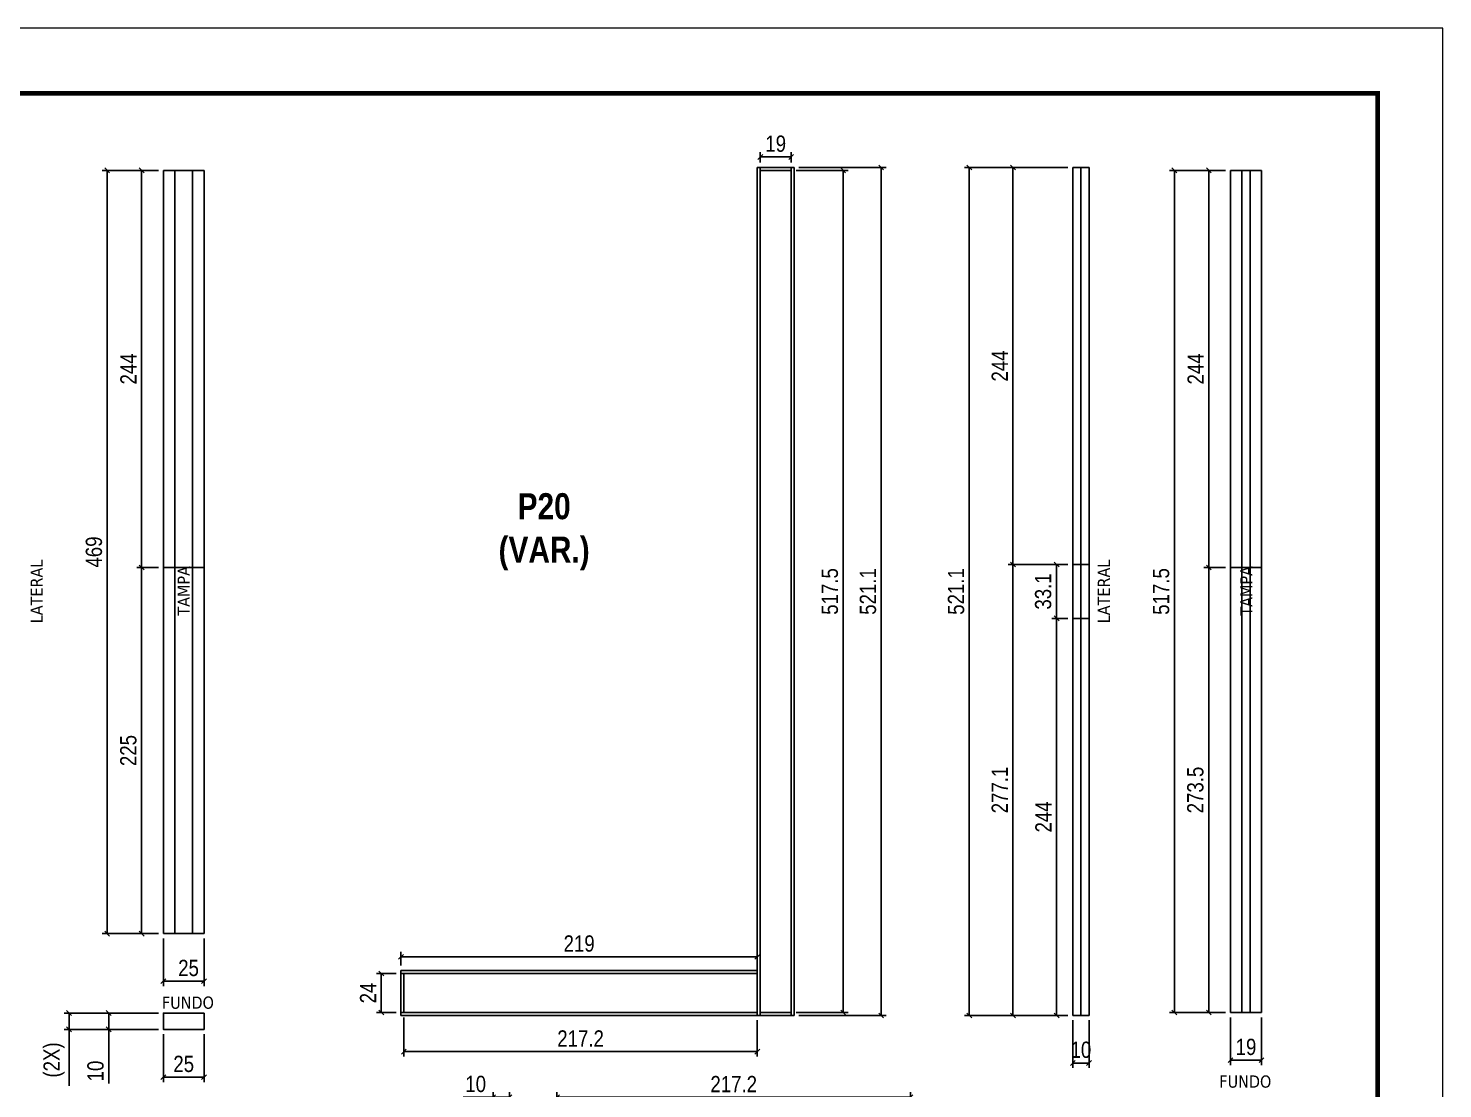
# Model space of a CAD drawing. Extents: x 1959 to 8212, y 239 to 4735.
# Drawn here: x 2575 to 3444, y 1786 to 2438 of the extents above; entities that cross this region are included whole.
import ezdxf

# ---------------------------------------------------------------- set-up
doc = ezdxf.new("R2010")
doc.units = 0
doc.linetypes.add('DASHED', pattern=[0.75, 0.5, -0.25])
for name, color, linetype in [('COTA', 241, 'Continuous'), ('F-PILARES-S', 170, 'Continuous'), ('NOMENCLATURA', 7, 'Continuous'), ('Painéis', 200, 'Continuous'), ('SARR_2.2x10', 60, 'Continuous'), ('SARR_2.2x7', 40, 'Continuous'), ('SCO-___-PIL', 5, 'Continuous'), ('texto', 7, 'Continuous')]:
    doc.layers.add(name, color=color, linetype=linetype)
doc.layers.add('Folhas', color=255, linetype='Continuous', lineweight=9)
doc.layers.add('SARRAFO DE PRESSAO', color=251, linetype='DASHED', lineweight=9)
doc.styles.add('COTA TECNICA', font='techl___.ttf', dxfattribs={"height": 10})
doc.styles.add('ROMANC', font='techb___.ttf', dxfattribs={"height": 2.5})
doc.styles.get("Standard").update_dxf_attribs({"font": 'arial.ttf'})
doc.dimstyles.new('PAINEL', dxfattribs={"dimtxt": 10, "dimasz": 3, "dimexe": 3, "dimexo": 3, "dimgap": 3, "dimtad": 1, "dimdec": 1, "dimzin": 12, "dimdsep": 46, "dimtxsty": 'COTA TECNICA', "dimblk1": 'OBLIQUE', "dimblk2": 'OBLIQUE', "dimsah": 1, "dimcen": 0.9, "dimclrd": 4, "dimclre": 4, "dimclrt": 240, "dimadec": 1, "dimazin": 3, "dimtfac": 1, "dimtdec": 1, "dimtmove": 0, "dimatfit": 3, "dimfxl": 1, "dimtolj": 1, "dimtzin": 12, "dimarcsym": 0})

# ---------------------------------------------------------------- blocks, each defined once
blk = doc.blocks.new('9999999999')
at = {"layer": 'Folhas'}
blk.add_lwpolyline([(98138.98, 34190.21), (99623.98, 34190.21), (99623.98, 35240.21), (98138.98, 35240.21)], close=True, dxfattribs=at)
at = {"layer": 'Folhas', "color": 30, "const_width": 3}
blk.add_lwpolyline([(98213.98, 34230.21), (99583.98, 34230.21), (99583.98, 35200.21), (98213.98, 35200.21)], close=True, dxfattribs=at)
blk = doc.blocks.new('_Oblique')
at = {"color": 0, "linetype": 'ByBlock', "lineweight": -2}
blk.add_line((-0.5, -0.5), (0.5, 0.5), dxfattribs=at)
blk = doc.blocks.new('*D455')
at = {"layer": 'COTA', "color": 4, "linetype": 'ByBlock', "lineweight": -2, "transparency": 16777216}
for p, q in [((3048.17, 2352.52), (3101.71, 2352.52)), ((3098.71, 1831.42), (3098.71, 2352.52)), ((3048.17, 1831.42), (3101.71, 1831.42))]:
    blk.add_line(p, q, dxfattribs=at)
at = {"layer": 'Defpoints', "color": 0, "linetype": 'ByBlock', "transparency": 16777216}
for p in [(3045.17, 2352.52), (3098.71, 2352.52), (3045.17, 1831.42)]:
    blk.add_point(p, dxfattribs=at)
at = {"layer": 'COTA', "color": 4, "linetype": 'ByBlock', "lineweight": -2, "transparency": 16777216, "xscale": 3, "yscale": 3, "zscale": 3}
for p, rotation in [((3098.71, 2352.52), 90), ((3098.71, 1831.42), 270)]:
    blk.add_blockref('_Oblique', p, dxfattribs=dict(at, rotation=rotation))
at = {"layer": 'COTA', "color": 240, "linetype": 'ByBlock', "transparency": 16777216, "insert": (3090.6, 2091.97), "char_height": 10, "attachment_point": 5, "rotation": 90, "style": 'COTA TECNICA'}
blk.add_mtext('\\A1;521.1', dxfattribs=at)
blk = doc.blocks.new('*D456')
at = {"layer": 'COTA', "color": 4, "linetype": 'ByBlock', "lineweight": -2, "transparency": 16777216}
for p, q in [((3024.37, 2355.52), (3024.37, 2362.02)), ((3024.37, 2359.02), (3043.37, 2359.02)), ((3043.37, 2355.52), (3043.37, 2362.02))]:
    blk.add_line(p, q, dxfattribs=at)
at = {"layer": 'Defpoints', "color": 0, "linetype": 'ByBlock', "transparency": 16777216}
for p in [(3043.37, 2359.02), (3024.37, 2352.52), (3043.37, 2352.52)]:
    blk.add_point(p, dxfattribs=at)
at = {"layer": 'COTA', "color": 4, "linetype": 'ByBlock', "lineweight": -2, "transparency": 16777216, "xscale": 3, "yscale": 3, "zscale": 3, "rotation": 180}
blk.add_blockref('_Oblique', (3024.37, 2359.02), dxfattribs=at)
at = {"layer": 'COTA', "color": 4, "linetype": 'ByBlock', "lineweight": -2, "transparency": 16777216, "xscale": 3, "yscale": 3, "zscale": 3}
blk.add_blockref('_Oblique', (3043.37, 2359.02), dxfattribs=at)
at = {"layer": 'COTA', "color": 240, "linetype": 'ByBlock', "transparency": 16777216, "insert": (3033.87, 2367.1), "char_height": 10, "attachment_point": 5, "style": 'COTA TECNICA'}
blk.add_mtext('\\A1;19', dxfattribs=at)
blk = doc.blocks.new('*D457')
at = {"layer": 'COTA', "color": 4, "linetype": 'ByBlock', "lineweight": -2, "transparency": 16777216}
for p, q in [((2803.57, 1862.02), (2803.57, 1870.47)), ((3022.57, 1862.02), (3022.57, 1870.47)), ((2803.57, 1867.47), (3022.57, 1867.47))]:
    blk.add_line(p, q, dxfattribs=at)
at = {"layer": 'Defpoints', "color": 0, "linetype": 'ByBlock', "transparency": 16777216}
for p in [(3022.57, 1867.47), (2803.57, 1859.02), (3022.57, 1859.02)]:
    blk.add_point(p, dxfattribs=at)
at = {"layer": 'COTA', "color": 4, "linetype": 'ByBlock', "lineweight": -2, "transparency": 16777216, "xscale": 3, "yscale": 3, "zscale": 3, "rotation": 180}
blk.add_blockref('_Oblique', (2803.57, 1867.47), dxfattribs=at)
at = {"layer": 'COTA', "color": 4, "linetype": 'ByBlock', "lineweight": -2, "transparency": 16777216, "xscale": 3, "yscale": 3, "zscale": 3}
blk.add_blockref('_Oblique', (3022.57, 1867.47), dxfattribs=at)
at = {"layer": 'COTA', "color": 240, "linetype": 'ByBlock', "transparency": 16777216, "insert": (2913.07, 1875.56), "char_height": 10, "attachment_point": 5, "style": 'COTA TECNICA'}
blk.add_mtext('\\A1;219', dxfattribs=at)
blk = doc.blocks.new('*D458')
at = {"layer": 'COTA', "color": 4, "linetype": 'ByBlock', "lineweight": -2, "transparency": 16777216}
for p, q in [((2800.57, 1857.22), (2788.47, 1857.22)), ((2791.47, 1833.22), (2791.47, 1857.22)), ((2800.57, 1833.22), (2788.47, 1833.22))]:
    blk.add_line(p, q, dxfattribs=at)
at = {"layer": 'Defpoints', "color": 0, "linetype": 'ByBlock', "transparency": 16777216}
for p in [(2791.47, 1857.22), (2803.57, 1857.22), (2803.57, 1833.22)]:
    blk.add_point(p, dxfattribs=at)
at = {"layer": 'COTA', "color": 4, "linetype": 'ByBlock', "lineweight": -2, "transparency": 16777216, "xscale": 3, "yscale": 3, "zscale": 3}
for p, rotation in [((2791.47, 1857.22), 90), ((2791.47, 1833.22), 270)]:
    blk.add_blockref('_Oblique', p, dxfattribs=dict(at, rotation=rotation))
at = {"layer": 'COTA', "color": 240, "linetype": 'ByBlock', "transparency": 16777216, "insert": (2783.39, 1845.22), "char_height": 10, "attachment_point": 5, "rotation": 90, "style": 'COTA TECNICA'}
blk.add_mtext('\\A1;24', dxfattribs=at)
blk = doc.blocks.new('*D459')
at = {"layer": 'COTA', "color": 4, "linetype": 'ByBlock', "lineweight": -2, "transparency": 16777216}
for p, q in [((3216.43, 1828.42), (3216.43, 1799.15)), ((3226.43, 1828.42), (3226.43, 1799.15)), ((3226.43, 1802.15), (3216.43, 1802.15))]:
    blk.add_line(p, q, dxfattribs=at)
at = {"layer": 'Defpoints', "color": 0, "linetype": 'ByBlock', "transparency": 16777216}
for p in [(3216.43, 1831.42), (3226.43, 1831.42), (3216.43, 1802.15)]:
    blk.add_point(p, dxfattribs=at)
at = {"layer": 'COTA', "color": 4, "linetype": 'ByBlock', "lineweight": -2, "transparency": 16777216, "xscale": 3, "yscale": 3, "zscale": 3, "rotation": 180}
blk.add_blockref('_Oblique', (3216.43, 1802.15), dxfattribs=at)
at = {"layer": 'COTA', "color": 4, "linetype": 'ByBlock', "lineweight": -2, "transparency": 16777216, "xscale": 3, "yscale": 3, "zscale": 3}
blk.add_blockref('_Oblique', (3226.43, 1802.15), dxfattribs=at)
at = {"layer": 'COTA', "color": 240, "linetype": 'ByBlock', "transparency": 16777216, "insert": (3221.43, 1810.25), "char_height": 10, "attachment_point": 5, "style": 'COTA TECNICA'}
blk.add_mtext('\\A1;10', dxfattribs=at)
blk = doc.blocks.new('*D461')
at = {"layer": 'COTA', "color": 4, "linetype": 'ByBlock', "lineweight": -2, "transparency": 16777216}
for p, q in [((3313.38, 1830.22), (3313.38, 1800.95)), ((3332.38, 1830.22), (3332.38, 1800.95)), ((3332.38, 1803.95), (3313.38, 1803.95))]:
    blk.add_line(p, q, dxfattribs=at)
at = {"layer": 'Defpoints', "color": 0, "linetype": 'ByBlock', "transparency": 16777216}
for p in [(3313.38, 1833.22), (3332.38, 1833.22), (3313.38, 1803.95)]:
    blk.add_point(p, dxfattribs=at)
at = {"layer": 'COTA', "color": 4, "linetype": 'ByBlock', "lineweight": -2, "transparency": 16777216, "xscale": 3, "yscale": 3, "zscale": 3, "rotation": 180}
blk.add_blockref('_Oblique', (3313.38, 1803.95), dxfattribs=at)
at = {"layer": 'COTA', "color": 4, "linetype": 'ByBlock', "lineweight": -2, "transparency": 16777216, "xscale": 3, "yscale": 3, "zscale": 3}
blk.add_blockref('_Oblique', (3332.38, 1803.95), dxfattribs=at)
at = {"layer": 'COTA', "color": 240, "linetype": 'ByBlock', "transparency": 16777216, "insert": (3322.88, 1812.03), "char_height": 10, "attachment_point": 5, "style": 'COTA TECNICA'}
blk.add_mtext('\\A1;19', dxfattribs=at)
blk = doc.blocks.new('*D464')
at = {"layer": 'COTA', "color": 4, "linetype": 'ByBlock', "lineweight": -2, "transparency": 16777216}
for p, q in [((3310.38, 2350.72), (3275.87, 2350.72)), ((3278.87, 2350.72), (3278.87, 1833.22)), ((3310.38, 1833.22), (3275.87, 1833.22))]:
    blk.add_line(p, q, dxfattribs=at)
at = {"layer": 'Defpoints', "color": 0, "linetype": 'ByBlock', "transparency": 16777216}
for p in [(3313.38, 2350.72), (3278.87, 1833.22), (3313.38, 1833.22)]:
    blk.add_point(p, dxfattribs=at)
at = {"layer": 'COTA', "color": 4, "linetype": 'ByBlock', "lineweight": -2, "transparency": 16777216, "xscale": 3, "yscale": 3, "zscale": 3}
for p, rotation in [((3278.87, 2350.72), 90), ((3278.87, 1833.22), 270)]:
    blk.add_blockref('_Oblique', p, dxfattribs=dict(at, rotation=rotation))
at = {"layer": 'COTA', "color": 240, "linetype": 'ByBlock', "transparency": 16777216, "insert": (3270.76, 2091.97), "char_height": 10, "attachment_point": 5, "rotation": 90, "style": 'COTA TECNICA'}
blk.add_mtext('\\A1;517.5', dxfattribs=at)
blk = doc.blocks.new('*D465')
at = {"layer": 'COTA', "color": 4, "linetype": 'ByBlock', "lineweight": -2, "transparency": 16777216}
for p, q in [((3213.43, 2352.52), (3149.85, 2352.52)), ((3152.85, 2352.52), (3152.85, 1831.42)), ((3213.43, 1831.42), (3149.85, 1831.42))]:
    blk.add_line(p, q, dxfattribs=at)
at = {"layer": 'Defpoints', "color": 0, "linetype": 'ByBlock', "transparency": 16777216}
for p in [(3216.43, 2352.52), (3152.85, 1831.42), (3216.43, 1831.42)]:
    blk.add_point(p, dxfattribs=at)
at = {"layer": 'COTA', "color": 4, "linetype": 'ByBlock', "lineweight": -2, "transparency": 16777216, "xscale": 3, "yscale": 3, "zscale": 3}
for p, rotation in [((3152.85, 2352.52), 90), ((3152.85, 1831.42), 270)]:
    blk.add_blockref('_Oblique', p, dxfattribs=dict(at, rotation=rotation))
at = {"layer": 'COTA', "color": 240, "linetype": 'ByBlock', "transparency": 16777216, "insert": (3144.74, 2091.97), "char_height": 10, "attachment_point": 5, "rotation": 90, "style": 'COTA TECNICA'}
blk.add_mtext('\\A1;521.1', dxfattribs=at)
blk = doc.blocks.new('*D466')
at = {"layer": 'COTA', "color": 4, "linetype": 'ByBlock', "lineweight": -2, "transparency": 16777216}
for p, q in [((3213.43, 2108.52), (3176.63, 2108.52)), ((3179.63, 1831.42), (3179.63, 2108.52)), ((3213.43, 1831.42), (3176.63, 1831.42))]:
    blk.add_line(p, q, dxfattribs=at)
at = {"layer": 'Defpoints', "color": 0, "linetype": 'ByBlock', "transparency": 16777216}
for p in [(3179.63, 2108.52), (3216.43, 2108.52), (3216.43, 1831.42)]:
    blk.add_point(p, dxfattribs=at)
at = {"layer": 'COTA', "color": 4, "linetype": 'ByBlock', "lineweight": -2, "transparency": 16777216, "xscale": 3, "yscale": 3, "zscale": 3}
for p, rotation in [((3179.63, 2108.52), 90), ((3179.63, 1831.42), 270)]:
    blk.add_blockref('_Oblique', p, dxfattribs=dict(at, rotation=rotation))
at = {"layer": 'COTA', "color": 240, "linetype": 'ByBlock', "transparency": 16777216, "insert": (3171.56, 1969.97), "char_height": 10, "attachment_point": 5, "rotation": 90, "style": 'COTA TECNICA'}
blk.add_mtext('\\A1;277.1', dxfattribs=at)
blk = doc.blocks.new('*D467')
at = {"layer": 'COTA', "color": 4, "linetype": 'ByBlock', "lineweight": -2, "transparency": 16777216}
for p, q in [((3213.43, 2352.52), (3176.63, 2352.52)), ((3179.63, 2108.52), (3179.63, 2352.52)), ((3213.43, 2108.52), (3176.63, 2108.52))]:
    blk.add_line(p, q, dxfattribs=at)
at = {"layer": 'Defpoints', "color": 0, "linetype": 'ByBlock', "transparency": 16777216}
for p in [(3179.63, 2352.52), (3216.43, 2352.52), (3216.43, 2108.52)]:
    blk.add_point(p, dxfattribs=at)
at = {"layer": 'COTA', "color": 4, "linetype": 'ByBlock', "lineweight": -2, "transparency": 16777216, "xscale": 3, "yscale": 3, "zscale": 3}
for p, rotation in [((3179.63, 2352.52), 90), ((3179.63, 2108.52), 270)]:
    blk.add_blockref('_Oblique', p, dxfattribs=dict(at, rotation=rotation))
at = {"layer": 'COTA', "color": 240, "linetype": 'ByBlock', "transparency": 16777216, "insert": (3171.56, 2230.52), "char_height": 10, "attachment_point": 5, "rotation": 90, "style": 'COTA TECNICA'}
blk.add_mtext('\\A1;244', dxfattribs=at)
blk = doc.blocks.new('*D468')
at = {"layer": 'COTA', "color": 4, "linetype": 'ByBlock', "lineweight": -2, "transparency": 16777216}
for p, q in [((3213.43, 2075.42), (3203.48, 2075.42)), ((3206.48, 1831.42), (3206.48, 2075.42)), ((3213.43, 1831.42), (3203.48, 1831.42))]:
    blk.add_line(p, q, dxfattribs=at)
at = {"layer": 'Defpoints', "color": 0, "linetype": 'ByBlock', "transparency": 16777216}
for p in [(3206.48, 2075.42), (3216.43, 2075.42), (3216.43, 1831.42)]:
    blk.add_point(p, dxfattribs=at)
at = {"layer": 'COTA', "color": 4, "linetype": 'ByBlock', "lineweight": -2, "transparency": 16777216, "xscale": 3, "yscale": 3, "zscale": 3}
for p, rotation in [((3206.48, 2075.42), 90), ((3206.48, 1831.42), 270)]:
    blk.add_blockref('_Oblique', p, dxfattribs=dict(at, rotation=rotation))
at = {"layer": 'COTA', "color": 240, "linetype": 'ByBlock', "transparency": 16777216, "insert": (3198.41, 1953.42), "char_height": 10, "attachment_point": 5, "rotation": 90, "style": 'COTA TECNICA'}
blk.add_mtext('\\A1;244', dxfattribs=at)
blk = doc.blocks.new('*D469')
at = {"layer": 'COTA', "color": 4, "linetype": 'ByBlock', "lineweight": -2, "transparency": 16777216}
for p, q in [((3213.43, 2108.52), (3203.48, 2108.52)), ((3206.48, 2075.42), (3206.48, 2108.52)), ((3213.43, 2075.42), (3203.48, 2075.42))]:
    blk.add_line(p, q, dxfattribs=at)
at = {"layer": 'Defpoints', "color": 0, "linetype": 'ByBlock', "transparency": 16777216}
for p in [(3206.48, 2108.52), (3216.43, 2108.52), (3216.43, 2075.42)]:
    blk.add_point(p, dxfattribs=at)
at = {"layer": 'COTA', "color": 4, "linetype": 'ByBlock', "lineweight": -2, "transparency": 16777216, "xscale": 3, "yscale": 3, "zscale": 3}
for p, rotation in [((3206.48, 2108.52), 90), ((3206.48, 2075.42), 270)]:
    blk.add_blockref('_Oblique', p, dxfattribs=dict(at, rotation=rotation))
at = {"layer": 'COTA', "color": 240, "linetype": 'ByBlock', "transparency": 16777216, "insert": (3198.26, 2091.97), "char_height": 10, "attachment_point": 5, "rotation": 90, "style": 'COTA TECNICA'}
blk.add_mtext('\\A1;33.1', dxfattribs=at)
blk = doc.blocks.new('*D470')
at = {"layer": 'COTA', "color": 4, "linetype": 'ByBlock', "lineweight": -2, "transparency": 16777216}
for p, q in [((3310.38, 2350.72), (3297.01, 2350.72)), ((3300.01, 2350.72), (3300.01, 2106.72)), ((3310.38, 2106.72), (3297.01, 2106.72))]:
    blk.add_line(p, q, dxfattribs=at)
at = {"layer": 'Defpoints', "color": 0, "linetype": 'ByBlock', "transparency": 16777216}
for p in [(3313.38, 2350.72), (3300.01, 2106.72), (3313.38, 2106.72)]:
    blk.add_point(p, dxfattribs=at)
at = {"layer": 'COTA', "color": 4, "linetype": 'ByBlock', "lineweight": -2, "transparency": 16777216, "xscale": 3, "yscale": 3, "zscale": 3}
for p, rotation in [((3300.01, 2350.72), 90), ((3300.01, 2106.72), 270)]:
    blk.add_blockref('_Oblique', p, dxfattribs=dict(at, rotation=rotation))
at = {"layer": 'COTA', "color": 240, "linetype": 'ByBlock', "transparency": 16777216, "insert": (3291.94, 2228.72), "char_height": 10, "attachment_point": 5, "rotation": 90, "style": 'COTA TECNICA'}
blk.add_mtext('\\A1;244', dxfattribs=at)
blk = doc.blocks.new('*D471')
at = {"layer": 'COTA', "color": 4, "linetype": 'ByBlock', "lineweight": -2, "transparency": 16777216}
for p, q in [((3310.38, 2106.72), (3297.01, 2106.72)), ((3300.01, 2106.72), (3300.01, 1833.22)), ((3310.38, 1833.22), (3297.01, 1833.22))]:
    blk.add_line(p, q, dxfattribs=at)
at = {"layer": 'Defpoints', "color": 0, "linetype": 'ByBlock', "transparency": 16777216}
for p in [(3313.38, 2106.72), (3300.01, 1833.22), (3313.38, 1833.22)]:
    blk.add_point(p, dxfattribs=at)
at = {"layer": 'COTA', "color": 4, "linetype": 'ByBlock', "lineweight": -2, "transparency": 16777216, "xscale": 3, "yscale": 3, "zscale": 3}
for p, rotation in [((3300.01, 2106.72), 90), ((3300.01, 1833.22), 270)]:
    blk.add_blockref('_Oblique', p, dxfattribs=dict(at, rotation=rotation))
at = {"layer": 'COTA', "color": 240, "linetype": 'ByBlock', "transparency": 16777216, "insert": (3291.79, 1969.97), "char_height": 10, "attachment_point": 5, "rotation": 90, "style": 'COTA TECNICA'}
blk.add_mtext('\\A1;273.5', dxfattribs=at)
blk = doc.blocks.new('*D472')
at = {"layer": 'COTA', "color": 4, "linetype": 'ByBlock', "lineweight": -2, "transparency": 16777216}
for p, q in [((2899.44, 1757.64), (2899.44, 1784.17)), ((3116.68, 1757.64), (3116.68, 1784.17)), ((3116.68, 1781.17), (2899.44, 1781.17))]:
    blk.add_line(p, q, dxfattribs=at)
at = {"layer": 'Defpoints', "color": 0, "linetype": 'ByBlock', "transparency": 16777216}
for p in [(2899.44, 1781.17), (2899.44, 1754.64), (3116.68, 1754.64)]:
    blk.add_point(p, dxfattribs=at)
at = {"layer": 'COTA', "color": 4, "linetype": 'ByBlock', "lineweight": -2, "transparency": 16777216, "xscale": 3, "yscale": 3, "zscale": 3, "rotation": 180}
blk.add_blockref('_Oblique', (2899.44, 1781.17), dxfattribs=at)
at = {"layer": 'COTA', "color": 4, "linetype": 'ByBlock', "lineweight": -2, "transparency": 16777216, "xscale": 3, "yscale": 3, "zscale": 3}
blk.add_blockref('_Oblique', (3116.68, 1781.17), dxfattribs=at)
at = {"layer": 'COTA', "color": 240, "linetype": 'ByBlock', "transparency": 16777216, "insert": (3008.06, 1789.24), "char_height": 10, "attachment_point": 5, "style": 'COTA TECNICA'}
blk.add_mtext('\\A1;217.2', dxfattribs=at)
blk = doc.blocks.new('*D474')
at = {"layer": 'COTA', "color": 4, "linetype": 'ByBlock', "lineweight": -2, "transparency": 16777216}
for p, q in [((2860.22, 1757.64), (2860.22, 1784.17)), ((2870.22, 1757.64), (2870.22, 1784.17)), ((2860.22, 1781.17), (2841.79, 1781.17)), ((2870.22, 1781.17), (2860.22, 1781.17))]:
    blk.add_line(p, q, dxfattribs=at)
at = {"layer": 'Defpoints', "color": 0, "linetype": 'ByBlock', "transparency": 16777216}
for p in [(2860.22, 1781.17), (2860.22, 1754.64), (2870.22, 1754.64)]:
    blk.add_point(p, dxfattribs=at)
at = {"layer": 'COTA', "color": 4, "linetype": 'ByBlock', "lineweight": -2, "transparency": 16777216, "xscale": 3, "yscale": 3, "zscale": 3, "rotation": 180}
blk.add_blockref('_Oblique', (2860.22, 1781.17), dxfattribs=at)
at = {"layer": 'COTA', "color": 4, "linetype": 'ByBlock', "lineweight": -2, "transparency": 16777216, "xscale": 3, "yscale": 3, "zscale": 3}
blk.add_blockref('_Oblique', (2870.22, 1781.17), dxfattribs=at)
at = {"layer": 'COTA', "color": 240, "linetype": 'ByBlock', "transparency": 16777216, "insert": (2849.5, 1789.27), "char_height": 10, "attachment_point": 5, "style": 'COTA TECNICA'}
blk.add_mtext('\\A1;10', dxfattribs=at)
blk = doc.blocks.new('*D416')
at = {"layer": 'COTA', "color": 4, "linetype": 'ByBlock', "lineweight": -2, "transparency": 16777216}
for p, q in [((2805.37, 1830.22), (2805.37, 1806.19)), ((3022.57, 1828.42), (3022.57, 1806.19)), ((2805.37, 1809.19), (3022.57, 1809.19))]:
    blk.add_line(p, q, dxfattribs=at)
at = {"layer": 'Defpoints', "color": 0, "linetype": 'ByBlock', "transparency": 16777216}
for p in [(2805.37, 1833.22), (3022.57, 1831.42), (3022.57, 1809.19)]:
    blk.add_point(p, dxfattribs=at)
at = {"layer": 'COTA', "color": 4, "linetype": 'ByBlock', "lineweight": -2, "transparency": 16777216, "xscale": 3, "yscale": 3, "zscale": 3, "rotation": 180}
blk.add_blockref('_Oblique', (2805.37, 1809.19), dxfattribs=at)
at = {"layer": 'COTA', "color": 4, "linetype": 'ByBlock', "lineweight": -2, "transparency": 16777216, "xscale": 3, "yscale": 3, "zscale": 3}
blk.add_blockref('_Oblique', (3022.57, 1809.19), dxfattribs=at)
at = {"layer": 'COTA', "color": 240, "linetype": 'ByBlock', "transparency": 16777216, "insert": (2913.97, 1817.26), "char_height": 10, "attachment_point": 5, "style": 'COTA TECNICA'}
blk.add_mtext('\\A1;217.2', dxfattribs=at)
blk = doc.blocks.new('*D424')
at = {"layer": 'COTA', "color": 4, "linetype": 'ByBlock', "lineweight": -2, "transparency": 16777216}
for p, q in [((2657.56, 1819.88), (2657.56, 1790.48)), ((2682.56, 1819.88), (2682.56, 1790.48)), ((2682.56, 1793.48), (2657.56, 1793.48))]:
    blk.add_line(p, q, dxfattribs=at)
at = {"layer": 'Defpoints', "color": 0, "linetype": 'ByBlock', "transparency": 16777216}
for p in [(2657.56, 1822.88), (2682.56, 1822.88), (2657.56, 1793.48)]:
    blk.add_point(p, dxfattribs=at)
at = {"layer": 'COTA', "color": 4, "linetype": 'ByBlock', "lineweight": -2, "transparency": 16777216, "xscale": 3, "yscale": 3, "zscale": 3, "rotation": 180}
blk.add_blockref('_Oblique', (2657.56, 1793.48), dxfattribs=at)
at = {"layer": 'COTA', "color": 4, "linetype": 'ByBlock', "lineweight": -2, "transparency": 16777216, "xscale": 3, "yscale": 3, "zscale": 3}
blk.add_blockref('_Oblique', (2682.56, 1793.48), dxfattribs=at)
at = {"layer": 'COTA', "color": 240, "linetype": 'ByBlock', "transparency": 16777216, "insert": (2670.06, 1801.59), "char_height": 10, "attachment_point": 5, "style": 'COTA TECNICA'}
blk.add_mtext('\\A1;25', dxfattribs=at)
blk = doc.blocks.new('*D425')
at = {"layer": 'COTA', "color": 4, "linetype": 'ByBlock', "lineweight": -2, "transparency": 16777216}
for p, q in [((2657.56, 1878.72), (2657.56, 1849.45)), ((2682.56, 1878.72), (2682.56, 1849.45)), ((2682.56, 1852.45), (2657.56, 1852.45))]:
    blk.add_line(p, q, dxfattribs=at)
at = {"layer": 'Defpoints', "color": 0, "linetype": 'ByBlock', "transparency": 16777216}
for p in [(2657.56, 1881.72), (2682.56, 1881.72), (2657.56, 1852.45)]:
    blk.add_point(p, dxfattribs=at)
at = {"layer": 'COTA', "color": 4, "linetype": 'ByBlock', "lineweight": -2, "transparency": 16777216, "xscale": 3, "yscale": 3, "zscale": 3, "rotation": 180}
blk.add_blockref('_Oblique', (2657.56, 1852.45), dxfattribs=at)
at = {"layer": 'COTA', "color": 4, "linetype": 'ByBlock', "lineweight": -2, "transparency": 16777216, "xscale": 3, "yscale": 3, "zscale": 3}
blk.add_blockref('_Oblique', (2682.56, 1852.45), dxfattribs=at)
at = {"layer": 'COTA', "color": 240, "linetype": 'ByBlock', "transparency": 16777216, "insert": (2673.06, 1860.55), "char_height": 10, "attachment_point": 5, "style": 'COTA TECNICA'}
blk.add_mtext('\\A1;25', dxfattribs=at)
blk = doc.blocks.new('*D426')
at = {"layer": 'COTA', "color": 4, "linetype": 'ByBlock', "lineweight": -2, "transparency": 16777216}
for p, q in [((2654.56, 1832.88), (2621.01, 1832.88)), ((2624.01, 1832.88), (2624.01, 1822.88)), ((2654.56, 1822.88), (2621.01, 1822.88)), ((2624.01, 1822.88), (2624.01, 1789.56))]:
    blk.add_line(p, q, dxfattribs=at)
at = {"layer": 'Defpoints', "color": 0, "linetype": 'ByBlock', "transparency": 16777216}
for p in [(2624.01, 1832.88), (2657.56, 1832.88), (2657.56, 1822.88)]:
    blk.add_point(p, dxfattribs=at)
at = {"layer": 'COTA', "color": 4, "linetype": 'ByBlock', "lineweight": -2, "transparency": 16777216, "xscale": 3, "yscale": 3, "zscale": 3}
for p, rotation in [((2624.01, 1832.88), 90), ((2624.01, 1822.88), 270)]:
    blk.add_blockref('_Oblique', p, dxfattribs=dict(at, rotation=rotation))
at = {"layer": 'COTA', "color": 240, "linetype": 'ByBlock', "transparency": 16777216, "insert": (2615.91, 1797.27), "char_height": 10, "attachment_point": 5, "rotation": 90, "style": 'COTA TECNICA'}
blk.add_mtext('\\A1;10', dxfattribs=at)
blk = doc.blocks.new('*D427')
at = {"layer": 'COTA', "color": 4, "linetype": 'ByBlock', "lineweight": -2, "transparency": 16777216}
for p, q in [((2654.56, 1832.88), (2596.63, 1832.88)), ((2599.63, 1832.88), (2599.63, 1822.88)), ((2654.56, 1822.88), (2596.63, 1822.88)), ((2599.63, 1822.88), (2599.63, 1788.24))]:
    blk.add_line(p, q, dxfattribs=at)
at = {"layer": 'Defpoints', "color": 0, "linetype": 'ByBlock', "transparency": 16777216}
for p in [(2657.56, 1832.88), (2599.63, 1822.88), (2657.56, 1822.88)]:
    blk.add_point(p, dxfattribs=at)
at = {"layer": 'COTA', "color": 4, "linetype": 'ByBlock', "lineweight": -2, "transparency": 16777216, "xscale": 3, "yscale": 3, "zscale": 3}
for p, rotation in [((2599.63, 1832.88), 90), ((2599.63, 1822.88), 270)]:
    blk.add_blockref('_Oblique', p, dxfattribs=dict(at, rotation=rotation))
at = {"layer": 'COTA', "color": 240, "linetype": 'ByBlock', "transparency": 16777216, "insert": (2590.4, 1804.06), "char_height": 10, "attachment_point": 5, "rotation": 90, "style": 'COTA TECNICA'}
blk.add_mtext('\\A1;(2X)', dxfattribs=at)
blk = doc.blocks.new('*D428')
at = {"layer": 'COTA', "color": 4, "linetype": 'ByBlock', "lineweight": -2, "transparency": 16777216}
for p, q in [((2654.56, 2350.72), (2620.05, 2350.72)), ((2623.05, 2350.72), (2623.05, 1881.72)), ((2654.56, 1881.72), (2620.05, 1881.72))]:
    blk.add_line(p, q, dxfattribs=at)
at = {"layer": 'Defpoints', "color": 0, "linetype": 'ByBlock', "transparency": 16777216}
for p in [(2657.56, 2350.72), (2623.05, 1881.72), (2657.56, 1881.72)]:
    blk.add_point(p, dxfattribs=at)
at = {"layer": 'COTA', "color": 4, "linetype": 'ByBlock', "lineweight": -2, "transparency": 16777216, "xscale": 3, "yscale": 3, "zscale": 3}
for p, rotation in [((2623.05, 2350.72), 90), ((2623.05, 1881.72), 270)]:
    blk.add_blockref('_Oblique', p, dxfattribs=dict(at, rotation=rotation))
at = {"layer": 'COTA', "color": 240, "linetype": 'ByBlock', "transparency": 16777216, "insert": (2614.92, 2116.22), "char_height": 10, "attachment_point": 5, "rotation": 90, "style": 'COTA TECNICA'}
blk.add_mtext('\\A1;469', dxfattribs=at)
blk = doc.blocks.new('*D432')
at = {"layer": 'COTA', "color": 4, "linetype": 'ByBlock', "lineweight": -2, "transparency": 16777216}
for p, q in [((2654.56, 2350.72), (2641.19, 2350.72)), ((2644.19, 2350.72), (2644.19, 2106.72)), ((2654.56, 2106.72), (2641.19, 2106.72))]:
    blk.add_line(p, q, dxfattribs=at)
at = {"layer": 'Defpoints', "color": 0, "linetype": 'ByBlock', "transparency": 16777216}
for p in [(2657.56, 2350.72), (2644.19, 2106.72), (2657.56, 2106.72)]:
    blk.add_point(p, dxfattribs=at)
at = {"layer": 'COTA', "color": 4, "linetype": 'ByBlock', "lineweight": -2, "transparency": 16777216, "xscale": 3, "yscale": 3, "zscale": 3}
for p, rotation in [((2644.19, 2350.72), 90), ((2644.19, 2106.72), 270)]:
    blk.add_blockref('_Oblique', p, dxfattribs=dict(at, rotation=rotation))
at = {"layer": 'COTA', "color": 240, "linetype": 'ByBlock', "transparency": 16777216, "insert": (2636.12, 2228.72), "char_height": 10, "attachment_point": 5, "rotation": 90, "style": 'COTA TECNICA'}
blk.add_mtext('\\A1;244', dxfattribs=at)
blk = doc.blocks.new('*D433')
at = {"layer": 'COTA', "color": 4, "linetype": 'ByBlock', "lineweight": -2, "transparency": 16777216}
for p, q in [((2654.56, 2106.72), (2641.19, 2106.72)), ((2644.19, 2106.72), (2644.19, 1881.72)), ((2654.56, 1881.72), (2641.19, 1881.72))]:
    blk.add_line(p, q, dxfattribs=at)
at = {"layer": 'Defpoints', "color": 0, "linetype": 'ByBlock', "transparency": 16777216}
for p in [(2657.56, 2106.72), (2644.19, 1881.72), (2657.56, 1881.72)]:
    blk.add_point(p, dxfattribs=at)
at = {"layer": 'COTA', "color": 4, "linetype": 'ByBlock', "lineweight": -2, "transparency": 16777216, "xscale": 3, "yscale": 3, "zscale": 3}
for p, rotation in [((2644.19, 2106.72), 90), ((2644.19, 1881.72), 270)]:
    blk.add_blockref('_Oblique', p, dxfattribs=dict(at, rotation=rotation))
at = {"layer": 'COTA', "color": 240, "linetype": 'ByBlock', "transparency": 16777216, "insert": (2636.08, 1994.22), "char_height": 10, "attachment_point": 5, "rotation": 90, "style": 'COTA TECNICA'}
blk.add_mtext('\\A1;225', dxfattribs=at)
blk = doc.blocks.new('*D454')
at = {"layer": 'COTA', "color": 4, "linetype": 'ByBlock', "lineweight": -2, "transparency": 16777216}
for p, q in [((3046.37, 2350.72), (3078.3, 2350.72)), ((3075.3, 1833.22), (3075.3, 2350.72)), ((3046.37, 1833.22), (3078.3, 1833.22))]:
    blk.add_line(p, q, dxfattribs=at)
at = {"layer": 'Defpoints', "color": 0, "linetype": 'ByBlock', "transparency": 16777216}
for p in [(3043.37, 2350.72), (3075.3, 2350.72), (3043.37, 1833.22)]:
    blk.add_point(p, dxfattribs=at)
at = {"layer": 'COTA', "color": 4, "linetype": 'ByBlock', "lineweight": -2, "transparency": 16777216, "xscale": 3, "yscale": 3, "zscale": 3}
for p, rotation in [((3075.3, 2350.72), 90), ((3075.3, 1833.22), 270)]:
    blk.add_blockref('_Oblique', p, dxfattribs=dict(at, rotation=rotation))
at = {"layer": 'COTA', "color": 240, "linetype": 'ByBlock', "transparency": 16777216, "insert": (3067.19, 2091.97), "char_height": 10, "attachment_point": 5, "rotation": 90, "style": 'COTA TECNICA'}
blk.add_mtext('\\A1;517.5', dxfattribs=at)

msp = doc.modelspace()

# ---------------------------------------------------------------- linework, layer by layer
at = {"layer": 'F-PILARES-S', "linetype": 'Continuous'}
for p, q in [((3024.37, 2352.52), (3024.37, 1831.42)), ((3043.37, 2350.72), (3024.37, 2350.72)), ((3043.37, 1831.42), (3043.37, 2352.52)), ((3022.57, 1859.02), (2803.57, 1859.02)), ((2803.57, 1859.02), (2803.57, 1831.42)), ((3022.57, 1857.22), (2803.57, 1857.22)), ((2805.37, 1857.22), (2805.37, 1833.22)), ((2803.57, 1833.22), (3022.57, 1833.22)), ((2803.57, 1831.42), (3045.17, 1831.42)), ((3024.37, 1833.22), (3043.37, 1833.22))]:
    msp.add_line(p, q, dxfattribs=at)
at = {"layer": 'Painéis'}
for p, q in [((2657.56, 2350.72), (2657.56, 1881.72)), ((2657.56, 2350.72), (2657.56, 1881.72)), ((2682.56, 2350.72), (2657.56, 2350.72)), ((2682.56, 1881.72), (2682.56, 2350.72)), ((2682.56, 1881.72), (2682.56, 2350.72)), ((3216.43, 2352.52), (3216.43, 1831.42)), ((3216.43, 2352.52), (3216.43, 1831.42)), ((3216.43, 2352.52), (3226.43, 2352.52)), ((3226.43, 1831.42), (3226.43, 2352.52)), ((3226.43, 1831.42), (3226.43, 2352.52)), ((3313.38, 2350.72), (3313.38, 1833.22)), ((3313.38, 2350.72), (3313.38, 1833.22)), ((3332.38, 2350.72), (3313.38, 2350.72)), ((3332.38, 1833.22), (3332.38, 2350.72)), ((3332.38, 1833.22), (3332.38, 2350.72)), ((2682.56, 2106.72), (2657.56, 2106.72)), ((3216.43, 2108.52), (3226.43, 2108.52)), ((3332.38, 2106.72), (3313.38, 2106.72)), ((3216.43, 2075.42), (3226.43, 2075.42)), ((3216.43, 2075.42), (3226.43, 2075.42)), ((2657.56, 1881.72), (2682.56, 1881.72)), ((2657.56, 1881.72), (2682.56, 1881.72)), ((2657.56, 1832.88), (2657.56, 1822.88)), ((2682.56, 1832.88), (2657.56, 1832.88)), ((2682.56, 1822.88), (2682.56, 1832.88)), ((3216.43, 1831.42), (3226.43, 1831.42)), ((3216.43, 1831.42), (3226.43, 1831.42)), ((3313.38, 1833.22), (3332.38, 1833.22)), ((3313.38, 1833.22), (3332.38, 1833.22)), ((2657.56, 1822.88), (2682.56, 1822.88))]:
    msp.add_line(p, q, dxfattribs=at)
msp.add_lwpolyline([(2682.56, 1832.88), (2657.56, 1832.88), (2657.56, 1822.88), (2682.56, 1822.88)], close=True, dxfattribs=at)
at = {"layer": 'SARR_2.2x10', "linetype": 'ByBlock'}
for p, q in [((3221.43, 2108.52), (3221.43, 2352.52)), ((3221.43, 1831.42), (3221.43, 2108.52))]:
    msp.add_line(p, q, dxfattribs=at)
at = {"layer": 'SARR_2.2x7'}
for p, q in [((2664.56, 2350.72), (2664.56, 2106.72)), ((2675.56, 2350.72), (2675.56, 2106.72)), ((3320.38, 2350.72), (3320.38, 2106.72)), ((3325.38, 2350.72), (3325.38, 2106.72)), ((2664.56, 2106.72), (2664.56, 1881.72)), ((2675.56, 2106.72), (2675.56, 1881.72)), ((3320.38, 2106.72), (3320.38, 1833.22)), ((3325.38, 2106.72), (3325.38, 1833.22))]:
    msp.add_line(p, q, dxfattribs=at)
at = {"layer": 'SCO-___-PIL'}
for p, q in [((3045.17, 2352.52), (3022.57, 2352.52)), ((3022.57, 2352.52), (3022.57, 1831.42)), ((3045.17, 1831.42), (3045.17, 2352.52))]:
    msp.add_line(p, q, dxfattribs=at)

# ---------------------------------------------------------------- block references
at = {"layer": 'SARRAFO DE PRESSAO', "color": 6, "linetype": 'ByBlock'}
msp.add_blockref('9999999999', (-96180.21, -32802.14), dxfattribs=at)

# ---------------------------------------------------------------- texts
at = {"layer": 'NOMENCLATURA', "insert": (2891.57, 2152.37), "char_height": 16, "attachment_point": 2, "style": 'ROMANC'}
msp.add_mtext_dynamic_manual_height_columns('P20   \\P(VAR.)', width=300.2766, gutter_width=1, heights=[0], dxfattribs=at)
at = {"layer": 'texto', "color": 0, "char_height": 7.5, "attachment_point": 5, "rotation": 90}
for s, insert in [('{\\fTahoma|b0|i0|c0|p34;\\C4;LATERAL}', (2579.69, 2091.97)), ('{\\fTahoma|b0|i0|c0|p34;\\C4;TAMPA}', (2670.06, 2092.34)), ('{\\fTahoma|b0|i0|c0|p34;\\C4;LATERAL}', (3235.51, 2091.97)), ('{\\fTahoma|b0|i0|c0|p34;\\C4;TAMPA}', (3323.05, 2092.34))]:
    msp.add_mtext(s, dxfattribs=dict(at, insert=insert))
at = {"layer": 'texto', "color": 0, "char_height": 7.5, "attachment_point": 5}
for insert in [(2672.64, 1839.23), (3322.46, 1790.73)]:
    msp.add_mtext('{\\fTahoma|b0|i0|c0|p34;\\C4;FUNDO}', dxfattribs=dict(at, insert=insert))

# ---------------------------------------------------------------- dimensions: what is measured, and where the dimension line sits
at = {"layer": 'COTA', "linetype": 'ByBlock'}
for base, p1, p2, picture, middle in [((3043.37, 2359.02), (3024.37, 2352.52), (3043.37, 2352.52), '*D456', (3033.87, 2367.1)), ((3022.57, 1867.47), (2803.57, 1859.02), (3022.57, 1859.02), '*D457', (2913.07, 1875.56)), ((3022.57, 1809.19), (2805.37, 1833.22), (3022.57, 1831.42), '*D416', (2913.97, 1817.26)), ((2657.56, 1793.48), (2682.56, 1822.88), (2657.56, 1822.88), '*D424', (2670.06, 1801.59)), ((2860.22, 1781.17), (2870.22, 1754.64), (2860.22, 1754.64), '*D474', (2849.5, 1789.27)), ((2899.44, 1781.17), (3116.68, 1754.64), (2899.44, 1754.64), '*D472', (3008.06, 1789.24))]:
    dim = msp.add_linear_dim(base=base, p1=p1, p2=p2, dimstyle='PAINEL', override={"dimarcsym": 2}, dxfattribs=at)
    dim.commit()
    dim.dimension.update_dxf_attribs({"geometry": picture, "text_midpoint": middle})
for base, p1, p2, angle, override, picture, middle in [((2623.05, 1881.72), (2657.56, 2350.72), (2657.56, 1881.72), 270, {"dimarcsym": 2}, '*D428', (2614.92, 2116.22)), ((2644.19, 2106.72), (2657.56, 2350.72), (2657.56, 2106.72), 90, {"dimarcsym": 2}, '*D432', (2636.12, 2228.72)), ((3075.3, 2350.72), (3043.37, 1833.22), (3043.37, 2350.72), 90, {"dimarcsym": 2}, '*D454', (3067.19, 2091.97)), ((3098.71, 2352.52), (3045.17, 1831.42), (3045.17, 2352.52), 90, {"dimarcsym": 2}, '*D455', (3090.6, 2091.97)), ((3152.85, 1831.42), (3216.43, 2352.52), (3216.43, 1831.42), 270, {"dimarcsym": 2}, '*D465', (3144.74, 2091.97)), ((3179.63, 2352.52), (3216.43, 2108.52), (3216.43, 2352.52), 90, {"dimtmove": 1, "dimarcsym": 2}, '*D467', (3171.56, 2230.52)), ((3278.87, 1833.22), (3313.38, 2350.72), (3313.38, 1833.22), 270, {"dimarcsym": 2}, '*D464', (3270.76, 2091.97)), ((3300.01, 2106.72), (3313.38, 2350.72), (3313.38, 2106.72), 90, {"dimarcsym": 2}, '*D470', (3291.94, 2228.72)), ((2644.19, 1881.72), (2657.56, 2106.72), (2657.56, 1881.72), 90, {"dimtmove": 1, "dimarcsym": 2}, '*D433', (2636.08, 1994.22)), ((3179.63, 2108.52), (3216.43, 1831.42), (3216.43, 2108.52), 90, {"dimarcsym": 2}, '*D466', (3171.56, 1969.97)), ((3206.48, 2108.52), (3216.43, 2075.42), (3216.43, 2108.52), 90, {"dimtmove": 1, "dimarcsym": 2}, '*D469', (3198.26, 2091.97)), ((3300.01, 1833.22), (3313.38, 2106.72), (3313.38, 1833.22), 90, {"dimtmove": 1, "dimarcsym": 2}, '*D471', (3291.79, 1969.97)), ((3206.48, 2075.42), (3216.43, 1831.42), (3216.43, 2075.42), 90, {"dimarcsym": 2}, '*D468', (3198.41, 1953.42)), ((2791.47, 1857.22), (2803.57, 1833.22), (2803.57, 1857.22), 90, {"dimarcsym": 2}, '*D458', (2783.39, 1845.22))]:
    dim = msp.add_linear_dim(base=base, p1=p1, p2=p2, angle=angle, dimstyle='PAINEL', override=override, dxfattribs=at)
    dim.commit()
    dim.dimension.update_dxf_attribs({"geometry": picture, "text_midpoint": middle})
for base, p1, p2, picture, middle in [((2657.56, 1852.45), (2682.56, 1881.72), (2657.56, 1881.72), '*D425', (2673.06, 1852.45)), ((3216.43, 1802.15), (3226.43, 1831.42), (3216.43, 1831.42), '*D459', (3221.43, 1802.15)), ((3313.38, 1803.95), (3332.38, 1833.22), (3313.38, 1833.22), '*D461', (3322.88, 1803.95))]:
    dim = msp.add_linear_dim(base=base, p1=p1, p2=p2, dimstyle='PAINEL', override={"dimarcsym": 2}, dxfattribs=at)
    dim.commit()
    dim.dimension.update_dxf_attribs({"geometry": picture, "text_midpoint": middle, "dimtype": 160})
dim = msp.add_linear_dim(base=(2599.63, 1822.88), p1=(2657.56, 1832.88), p2=(2657.56, 1822.88), angle=270, text='(2X)', dimstyle='PAINEL', override={"dimarcsym": 2}, dxfattribs=at)
dim.commit()
dim.dimension.update_dxf_attribs({"geometry": '*D427', "text_midpoint": (2590.4, 1804.06)})
dim = msp.add_linear_dim(base=(2624.01, 1832.88), p1=(2657.56, 1822.88), p2=(2657.56, 1832.88), angle=270, dimstyle='PAINEL', override={"dimarcsym": 2}, dxfattribs=at)
dim.commit()
dim.dimension.update_dxf_attribs({"geometry": '*D426', "text_midpoint": (2624.01, 1797.27), "dimtype": 160})

doc.saveas('drawing.dxf')
